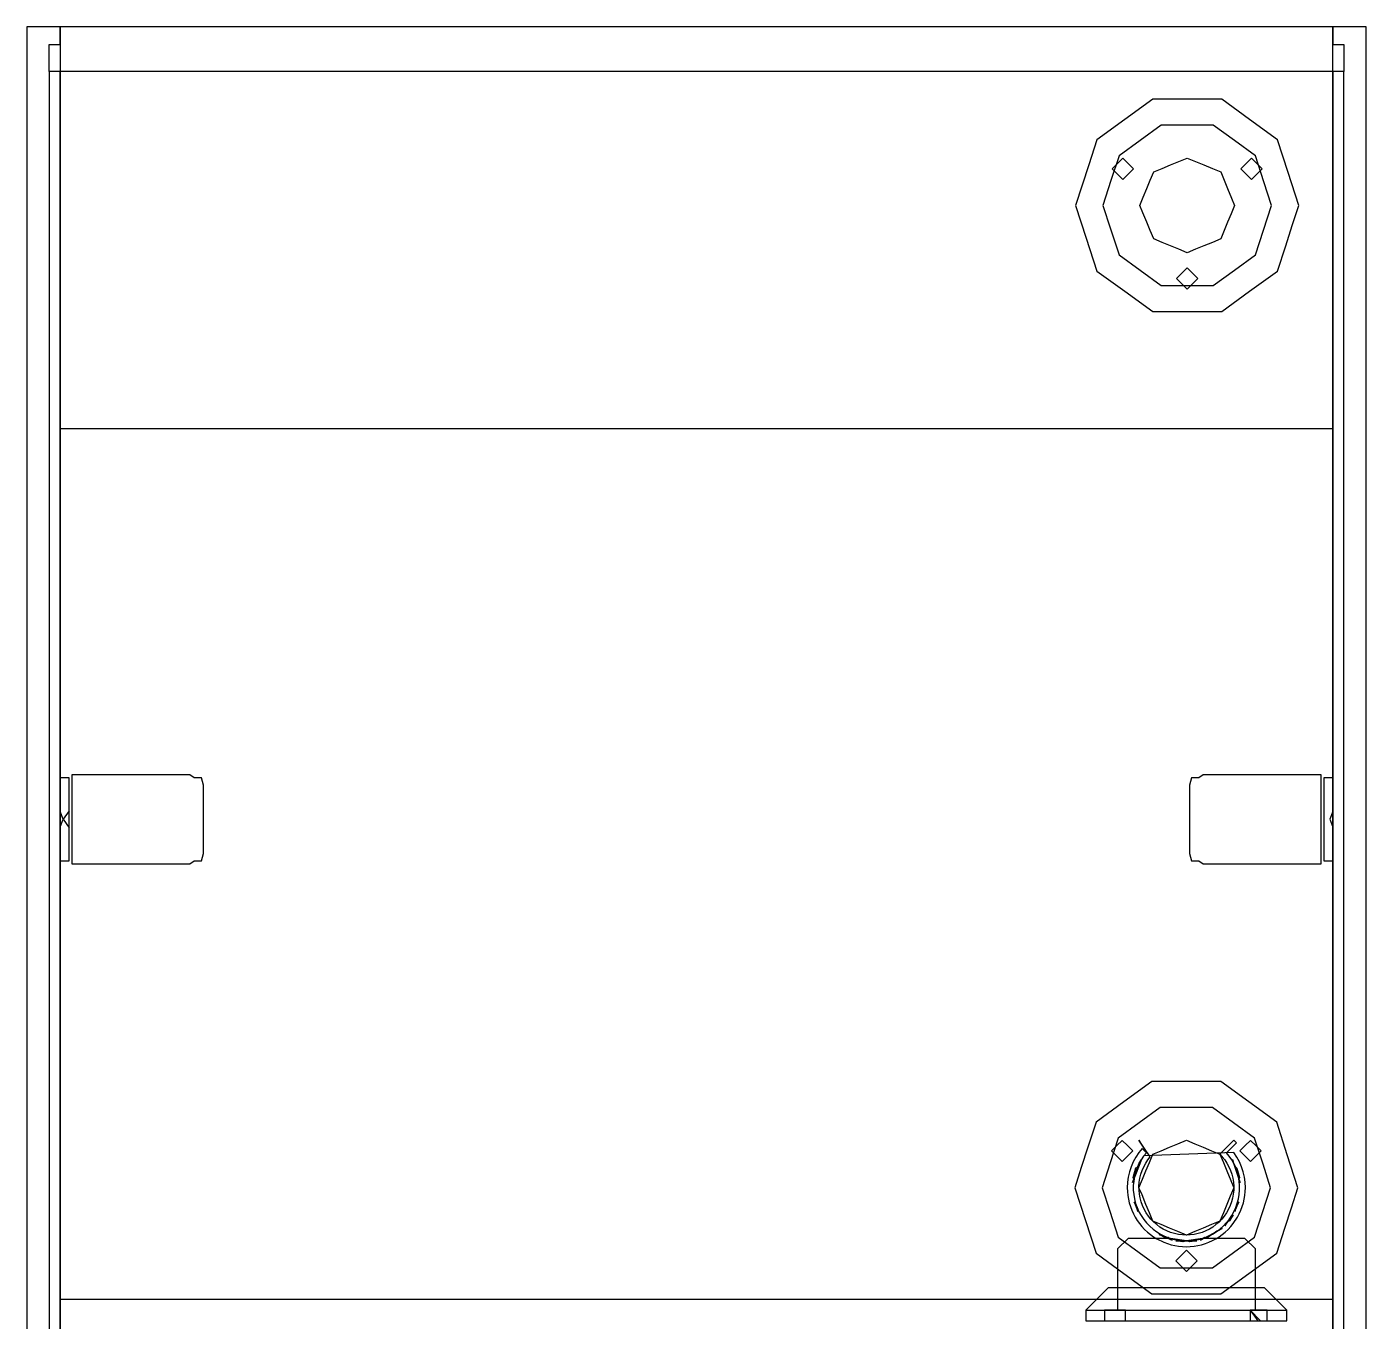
# Model space of a CAD drawing. Extents: x -23.2 to 18.8, y -18.4 to 11.3.
# Drawn here: x -5.5929 to -5.2119, y 0.2349 to 0.6031 of the extents above; entities that cross this region are included whole.
import ezdxf

# ---------------------------------------------------------------- set-up
doc = ezdxf.new("R2010")
doc.units = 0
doc.layers.add('FURNISHINGELEMENT', color=8, linetype='Continuous')

msp = doc.modelspace()

# ---------------------------------------------------------------- linework, layer by layer
at = {"layer": 'FURNISHINGELEMENT'}
for p, q in [((-5.5834, 0.60308, 5.36405), (-5.59293, 0.60308, 5.36405)), ((-5.59293, 0.60308, 5.36405), (-5.59293, 0.16493, 5.36405)), ((-5.22145, 0.60308, 5.36405), (-5.5834, 0.60308, 5.36405)), ((-5.5834, 0.60308, 5.36405), (-5.5834, 0.16493, 5.36405)), ((-5.5834, 0.59806, 5.36405), (-5.5834, 0.60308, 5.36405)), ((-5.22145, 0.16493, 5.36405), (-5.22145, 0.60308, 5.36405)), ((-5.22145, 0.60308, 5.36405), (-5.22145, 0.59806, 5.36405)), ((-5.21193, 0.60308, 5.36405), (-5.22145, 0.60308, 5.36405)), ((-5.21193, 0.16493, 5.36405), (-5.21193, 0.60308, 5.36405)), ((-5.58658, 0.59038, 5.36405), (-5.58658, 0.59806, 5.36405)), ((-5.58658, 0.59806, 5.36405), (-5.5834, 0.59806, 5.36405)), ((-5.22145, 0.59806, 5.36405), (-5.21828, 0.59806, 5.36405)), ((-5.21828, 0.59806, 5.36405), (-5.21828, 0.59038, 5.36405)), ((-5.5834, 0.59038, 3.55112), (-5.58658, 0.59038, 3.55112)), ((-5.58658, 0.59038, 3.55112), (-5.58658, 0.16493, 3.55112)), ((-5.5834, 0.59038, 5.36405), (-5.58658, 0.59038, 5.36405)), ((-5.22145, 0.59038, 3.55112), (-5.5834, 0.59038, 3.55112)), ((-5.22145, 0.59038, 4.45759), (-5.5834, 0.59038, 4.45759)), ((-5.5834, 0.59038, 4.45759), (-5.5834, 0.48878, 4.45759)), ((-5.22145, 0.59038, 5.05052), (-5.5834, 0.59038, 5.05052)), ((-5.5834, 0.59038, 5.05052), (-5.5834, 0.24113, 5.05052)), ((-5.22145, 0.59038, 3.76385), (-5.5834, 0.59038, 3.76385)), ((-5.5834, 0.59038, 3.76385), (-5.5834, 0.24113, 3.76385)), ((-5.5834, 0.16493, 5.36405), (-5.5834, 0.59038, 5.36405)), ((-5.21828, 0.59038, 3.55112), (-5.22145, 0.59038, 3.55112)), ((-5.21828, 0.59038, 5.36405), (-5.22145, 0.59038, 5.36405)), ((-5.22145, 0.59038, 5.36405), (-5.22145, 0.16493, 5.36405)), ((-5.22145, 0.48878, 4.45759), (-5.22145, 0.59038, 4.45759)), ((-5.22145, 0.24113, 5.05052), (-5.22145, 0.59038, 5.05052)), ((-5.22145, 0.24113, 3.76385), (-5.22145, 0.59038, 3.76385)), ((-5.21828, 0.16493, 3.55112), (-5.21828, 0.59038, 3.55112)), ((-5.27266, 0.58248, 3.5416), (-5.28059, 0.57671, 3.5416)), ((-5.26284, 0.58248, 3.5416), (-5.27266, 0.58248, 3.5416)), ((-5.25303, 0.58248, 3.5416), (-5.26284, 0.58248, 3.5416)), ((-5.2451, 0.57671, 3.5416), (-5.25303, 0.58248, 3.5416)), ((-5.28059, 0.57671, 3.5416), (-5.28853, 0.57095, 3.5416)), ((-5.23716, 0.57095, 3.5416), (-5.2451, 0.57671, 3.5416)), ((-5.27025, 0.57509, 3.46351), (-5.27625, 0.57073, 3.46351)), ((-5.26284, 0.57509, 3.46351), (-5.27025, 0.57509, 3.46351)), ((-5.25544, 0.57509, 3.46351), (-5.26284, 0.57509, 3.46351)), ((-5.24944, 0.57073, 3.46351), (-5.25544, 0.57509, 3.46351)), ((-5.28853, 0.57095, 3.5416), (-5.29085, 0.56379, 3.5416)), ((-5.27625, 0.57073, 3.46351), (-5.28224, 0.56638, 3.46351)), ((-5.24345, 0.56638, 3.46351), (-5.24944, 0.57073, 3.46351)), ((-5.23413, 0.56161, 3.5416), (-5.23716, 0.57095, 3.5416)), ((-5.28224, 0.56638, 3.46351), (-5.28453, 0.55933, 3.46351)), ((-5.28415, 0.56272, 3.5416), (-5.28264, 0.56424, 3.5416)), ((-5.28264, 0.56424, 3.5416), (-5.28112, 0.56575, 3.5416)), ((-5.28112, 0.56575, 3.5416), (-5.2796, 0.56424, 3.5416)), ((-5.2796, 0.56424, 3.5416), (-5.27809, 0.56272, 3.5416)), ((-5.26761, 0.56379, 3.46351), (-5.26523, 0.56477, 3.46351)), ((-5.26523, 0.56477, 3.46351), (-5.26284, 0.56576, 3.46351)), ((-5.26284, 0.56576, 3.46351), (-5.26046, 0.56477, 3.46351)), ((-5.26046, 0.56477, 3.46351), (-5.25808, 0.56379, 3.46351)), ((-5.2476, 0.56272, 3.5416), (-5.24609, 0.56424, 3.5416)), ((-5.24609, 0.56424, 3.5416), (-5.24457, 0.56575, 3.5416)), ((-5.24457, 0.56575, 3.5416), (-5.24305, 0.56424, 3.5416)), ((-5.24104, 0.55898, 3.46351), (-5.24345, 0.56638, 3.46351)), ((-5.24305, 0.56424, 3.5416), (-5.24154, 0.56272, 3.5416)), ((-5.29085, 0.56379, 3.5416), (-5.29272, 0.55804, 3.5416)), ((-5.28264, 0.56121, 3.5416), (-5.28415, 0.56272, 3.5416)), ((-5.28112, 0.55969, 3.5416), (-5.28264, 0.56121, 3.5416)), ((-5.27809, 0.56272, 3.5416), (-5.28112, 0.55969, 3.5416)), ((-5.27336, 0.55943, 3.46351), (-5.27237, 0.56181, 3.46351)), ((-5.27237, 0.56181, 3.46351), (-5.26999, 0.5628, 3.46351)), ((-5.26999, 0.5628, 3.46351), (-5.26761, 0.56379, 3.46351)), ((-5.25808, 0.56379, 3.46351), (-5.2557, 0.5628, 3.46351)), ((-5.2557, 0.5628, 3.46351), (-5.25332, 0.56181, 3.46351)), ((-5.25332, 0.56181, 3.46351), (-5.25233, 0.55943, 3.46351)), ((-5.24457, 0.55969, 3.5416), (-5.2476, 0.56272, 3.5416)), ((-5.24305, 0.56121, 3.5416), (-5.24457, 0.55969, 3.5416)), ((-5.24154, 0.56272, 3.5416), (-5.24305, 0.56121, 3.5416)), ((-5.2311, 0.55228, 3.5416), (-5.23413, 0.56161, 3.5416)), ((-5.29272, 0.55804, 3.5416), (-5.29459, 0.55228, 3.5416)), ((-5.28453, 0.55933, 3.46351), (-5.28682, 0.55228, 3.46351)), ((-5.27533, 0.55467, 3.46351), (-5.27435, 0.55705, 3.46351)), ((-5.27435, 0.55705, 3.46351), (-5.27336, 0.55943, 3.46351)), ((-5.25233, 0.55943, 3.46351), (-5.25134, 0.55705, 3.46351)), ((-5.25134, 0.55705, 3.46351), (-5.25023, 0.55436, 3.46351)), ((-5.23887, 0.55228, 3.46351), (-5.24104, 0.55898, 3.46351)), ((-5.27632, 0.55228, 3.46351), (-5.27533, 0.55467, 3.46351)), ((-5.25023, 0.55436, 3.46351), (-5.24937, 0.55228, 3.46351)), ((-5.29459, 0.55228, 3.5416), (-5.29156, 0.54295, 3.5416)), ((-5.28682, 0.55228, 3.46351), (-5.28465, 0.54559, 3.46351)), ((-5.27546, 0.55021, 3.46351), (-5.27632, 0.55228, 3.46351)), ((-5.27435, 0.54752, 3.46351), (-5.27546, 0.55021, 3.46351)), ((-5.25035, 0.5499, 3.46351), (-5.25134, 0.54752, 3.46351)), ((-5.24937, 0.55228, 3.46351), (-5.25035, 0.5499, 3.46351)), ((-5.24116, 0.54524, 3.46351), (-5.23887, 0.55228, 3.46351)), ((-5.23297, 0.54653, 3.5416), (-5.2311, 0.55228, 3.5416)), ((-5.28465, 0.54559, 3.46351), (-5.28224, 0.53819, 3.46351)), ((-5.27336, 0.54514, 3.46351), (-5.27435, 0.54752, 3.46351)), ((-5.27237, 0.54275, 3.46351), (-5.27336, 0.54514, 3.46351)), ((-5.25233, 0.54514, 3.46351), (-5.25332, 0.54275, 3.46351)), ((-5.25134, 0.54752, 3.46351), (-5.25233, 0.54514, 3.46351)), ((-5.24345, 0.53819, 3.46351), (-5.24116, 0.54524, 3.46351)), ((-5.23483, 0.54078, 3.5416), (-5.23297, 0.54653, 3.5416)), ((-5.29156, 0.54295, 3.5416), (-5.28853, 0.53362, 3.5416)), ((-5.26999, 0.54177, 3.46351), (-5.27237, 0.54275, 3.46351)), ((-5.26761, 0.54078, 3.46351), (-5.26999, 0.54177, 3.46351)), ((-5.2557, 0.54177, 3.46351), (-5.25808, 0.54078, 3.46351)), ((-5.25332, 0.54275, 3.46351), (-5.2557, 0.54177, 3.46351)), ((-5.28224, 0.53819, 3.46351), (-5.27625, 0.53384, 3.46351)), ((-5.26523, 0.53979, 3.46351), (-5.26761, 0.54078, 3.46351)), ((-5.26284, 0.53881, 3.46351), (-5.26523, 0.53979, 3.46351)), ((-5.26046, 0.53979, 3.46351), (-5.26284, 0.53881, 3.46351)), ((-5.25808, 0.54078, 3.46351), (-5.26046, 0.53979, 3.46351)), ((-5.24944, 0.53384, 3.46351), (-5.24345, 0.53819, 3.46351)), ((-5.23716, 0.53362, 3.5416), (-5.23483, 0.54078, 3.5416)), ((-5.28853, 0.53362, 3.5416), (-5.28059, 0.52786, 3.5416)), ((-5.27625, 0.53384, 3.46351), (-5.27025, 0.52948, 3.46351)), ((-5.26588, 0.53145, 3.5416), (-5.26284, 0.53448, 3.5416)), ((-5.26284, 0.53448, 3.5416), (-5.25981, 0.53145, 3.5416)), ((-5.25544, 0.52948, 3.46351), (-5.24944, 0.53384, 3.46351)), ((-5.2451, 0.52786, 3.5416), (-5.23716, 0.53362, 3.5416)), ((-5.26284, 0.52841, 3.5416), (-5.26588, 0.53145, 3.5416)), ((-5.25981, 0.53145, 3.5416), (-5.26284, 0.52841, 3.5416)), ((-5.28059, 0.52786, 3.5416), (-5.27266, 0.52209, 3.5416)), ((-5.27025, 0.52948, 3.46351), (-5.26284, 0.52948, 3.46351)), ((-5.26284, 0.52948, 3.46351), (-5.25544, 0.52948, 3.46351)), ((-5.25303, 0.52209, 3.5416), (-5.2451, 0.52786, 3.5416)), ((-5.27266, 0.52209, 3.5416), (-5.26284, 0.52209, 3.5416)), ((-5.26284, 0.52209, 3.5416), (-5.25303, 0.52209, 3.5416)), ((-5.5834, 0.48878, 4.45759), (-5.22145, 0.48878, 4.45759)), ((-5.58086, 0.38949, 5.01126), (-5.5834, 0.38949, 5.01126)), ((-5.5834, 0.38949, 5.01126), (-5.5834, 0.38738, 5.01213)), ((-5.58086, 0.38738, 5.01213), (-5.58086, 0.38949, 5.01126)), ((-5.57832, 0.39036, 4.94609), (-5.58012, 0.39036, 4.94684)), ((-5.58012, 0.39036, 4.94684), (-5.58012, 0.36496, 4.94684)), ((-5.56046, 0.39036, 4.94609), (-5.57832, 0.39036, 4.94609)), ((-5.55943, 0.39036, 4.94634), (-5.56046, 0.39036, 4.94609)), ((-5.55861, 0.39036, 4.94702), (-5.55943, 0.39036, 4.94634)), ((-5.54656, 0.39036, 4.963), (-5.55861, 0.39036, 4.94702)), ((-5.5453, 0.38949, 4.96468), (-5.54656, 0.39036, 4.963)), ((-5.54323, 0.38949, 4.96313), (-5.5453, 0.38949, 4.96468)), ((-5.54271, 0.38738, 4.96382), (-5.54323, 0.38949, 4.96313)), ((-5.26162, 0.38949, 4.96313), (-5.26215, 0.38738, 4.96382)), ((-5.25956, 0.38949, 4.96468), (-5.26162, 0.38949, 4.96313)), ((-5.2583, 0.39036, 4.963), (-5.25956, 0.38949, 4.96468)), ((-5.24625, 0.39036, 4.94702), (-5.2583, 0.39036, 4.963)), ((-5.24543, 0.39036, 4.94634), (-5.24625, 0.39036, 4.94702)), ((-5.2444, 0.39036, 4.94609), (-5.24543, 0.39036, 4.94634)), ((-5.22654, 0.39036, 4.94609), (-5.2444, 0.39036, 4.94609)), ((-5.22474, 0.39036, 4.94684), (-5.22654, 0.39036, 4.94609)), ((-5.22474, 0.36496, 4.94684), (-5.22474, 0.39036, 4.94684)), ((-5.224, 0.38949, 5.01126), (-5.224, 0.38738, 5.01213)), ((-5.22145, 0.38949, 5.01126), (-5.224, 0.38949, 5.01126)), ((-5.22145, 0.38738, 5.01213), (-5.22145, 0.38949, 5.01126)), ((-5.5834, 0.38738, 5.01213), (-5.5834, 0.36794, 5.01213)), ((-5.58086, 0.36794, 5.01213), (-5.58086, 0.38738, 5.01213)), ((-5.54271, 0.36794, 4.96382), (-5.54271, 0.38738, 4.96382)), ((-5.26215, 0.38738, 4.96382), (-5.26215, 0.36794, 4.96382)), ((-5.224, 0.38738, 5.01213), (-5.224, 0.36794, 5.01213)), ((-5.22145, 0.36794, 5.01213), (-5.22145, 0.38738, 5.01213)), ((-5.58261, 0.37766, 4.9788), (-5.5834, 0.3799, 4.97973)), ((-5.5834, 0.3799, 4.97973), (-5.5834, 0.37924, 4.97922)), ((-5.58261, 0.37766, 4.9788), (-5.5834, 0.3799, 4.97973)), ((-5.5834, 0.3799, 4.97973), (-5.5834, 0.37924, 4.97922)), ((-5.58261, 0.37766, 4.99785), (-5.5834, 0.3799, 4.99878)), ((-5.5834, 0.3799, 4.99878), (-5.5834, 0.37924, 4.99827)), ((-5.58261, 0.37766, 4.99785), (-5.5834, 0.3799, 4.99878)), ((-5.5834, 0.3799, 4.99878), (-5.5834, 0.37924, 4.99827)), ((-5.5834, 0.37924, 4.97922), (-5.5834, 0.37542, 4.97973)), ((-5.5834, 0.37924, 4.97922), (-5.5834, 0.37684, 4.97891)), ((-5.5834, 0.37924, 4.99827), (-5.5834, 0.37542, 4.99878)), ((-5.5834, 0.37924, 4.99827), (-5.5834, 0.37684, 4.99796)), ((-5.5834, 0.37542, 4.97973), (-5.58261, 0.37766, 4.9788)), ((-5.5834, 0.37542, 4.97973), (-5.58261, 0.37766, 4.9788)), ((-5.5834, 0.37542, 4.99878), (-5.58261, 0.37766, 4.99785)), ((-5.5834, 0.37542, 4.99878), (-5.58261, 0.37766, 4.99785)), ((-5.58086, 0.38012, 4.97771), (-5.58261, 0.37766, 4.9788)), ((-5.58086, 0.38012, 4.99676), (-5.58261, 0.37766, 4.99785)), ((-5.58261, 0.37766, 4.9788), (-5.58086, 0.3752, 4.97771)), ((-5.58261, 0.37766, 4.99785), (-5.58086, 0.3752, 4.99676)), ((-5.58086, 0.37893, 4.97722), (-5.58086, 0.38012, 4.97771)), ((-5.58086, 0.37893, 4.99627), (-5.58086, 0.38012, 4.99676)), ((-5.58086, 0.37766, 4.97705), (-5.58086, 0.37893, 4.97722)), ((-5.58086, 0.37766, 4.9961), (-5.58086, 0.37893, 4.99627)), ((-5.58086, 0.37639, 4.97722), (-5.58086, 0.37766, 4.97705)), ((-5.58086, 0.37639, 4.99627), (-5.58086, 0.37766, 4.9961)), ((-5.22145, 0.3799, 4.97973), (-5.22224, 0.37766, 4.9788)), ((-5.22145, 0.3799, 4.97973), (-5.22224, 0.37766, 4.9788)), ((-5.22145, 0.3799, 4.99878), (-5.22224, 0.37766, 4.99785)), ((-5.22145, 0.3799, 4.99878), (-5.22224, 0.37766, 4.99785)), ((-5.22224, 0.37766, 4.9788), (-5.22145, 0.37542, 4.97973)), ((-5.22224, 0.37766, 4.9788), (-5.22145, 0.37542, 4.97973)), ((-5.22224, 0.37766, 4.99785), (-5.22145, 0.37542, 4.99878)), ((-5.22224, 0.37766, 4.99785), (-5.22145, 0.37542, 4.99878)), ((-5.22145, 0.37924, 4.97922), (-5.22145, 0.3799, 4.97973)), ((-5.22145, 0.37924, 4.97922), (-5.22145, 0.3799, 4.97973)), ((-5.22145, 0.37924, 4.99827), (-5.22145, 0.3799, 4.99878)), ((-5.22145, 0.37924, 4.99827), (-5.22145, 0.3799, 4.99878)), ((-5.22145, 0.37848, 4.97891), (-5.22145, 0.37924, 4.97922)), ((-5.22145, 0.37848, 4.97891), (-5.22145, 0.37924, 4.97922)), ((-5.22145, 0.37848, 4.99796), (-5.22145, 0.37924, 4.99827)), ((-5.22145, 0.37848, 4.99796), (-5.22145, 0.37924, 4.99827)), ((-5.22145, 0.37684, 4.97891), (-5.22145, 0.37848, 4.97891)), ((-5.22145, 0.37684, 4.97891), (-5.22145, 0.37848, 4.97891)), ((-5.22145, 0.37684, 4.99796), (-5.22145, 0.37848, 4.99796)), ((-5.22145, 0.37684, 4.99796), (-5.22145, 0.37848, 4.99796)), ((-5.5834, 0.37684, 4.97891), (-5.5834, 0.37607, 4.97922)), ((-5.5834, 0.37684, 4.99796), (-5.5834, 0.37607, 4.99827)), ((-5.5834, 0.37607, 4.97922), (-5.5834, 0.37542, 4.97973)), ((-5.5834, 0.37607, 4.99827), (-5.5834, 0.37542, 4.99878)), ((-5.58086, 0.3752, 4.97771), (-5.58086, 0.37639, 4.97722)), ((-5.58086, 0.3752, 4.99676), (-5.58086, 0.37639, 4.99627)), ((-5.22145, 0.37607, 4.97922), (-5.22145, 0.37684, 4.97891)), ((-5.22145, 0.37607, 4.97922), (-5.22145, 0.37684, 4.97891)), ((-5.22145, 0.37607, 4.99827), (-5.22145, 0.37684, 4.99796)), ((-5.22145, 0.37607, 4.99827), (-5.22145, 0.37684, 4.99796)), ((-5.22145, 0.37542, 4.97973), (-5.22145, 0.37607, 4.97922)), ((-5.22145, 0.37542, 4.97973), (-5.22145, 0.37607, 4.97922)), ((-5.22145, 0.37542, 4.99878), (-5.22145, 0.37607, 4.99827)), ((-5.22145, 0.37542, 4.99878), (-5.22145, 0.37607, 4.99827)), ((-5.5834, 0.36794, 5.01213), (-5.5834, 0.36583, 5.01126)), ((-5.5834, 0.36583, 5.01126), (-5.58086, 0.36583, 5.01126)), ((-5.58086, 0.36583, 5.01126), (-5.58086, 0.36794, 5.01213)), ((-5.54656, 0.36496, 4.963), (-5.5453, 0.36583, 4.96468)), ((-5.5453, 0.36583, 4.96468), (-5.54323, 0.36583, 4.96313)), ((-5.54323, 0.36583, 4.96313), (-5.54271, 0.36794, 4.96382)), ((-5.26215, 0.36794, 4.96382), (-5.26162, 0.36583, 4.96313)), ((-5.26162, 0.36583, 4.96313), (-5.25956, 0.36583, 4.96468)), ((-5.25956, 0.36583, 4.96468), (-5.2583, 0.36496, 4.963)), ((-5.224, 0.36794, 5.01213), (-5.224, 0.36583, 5.01126)), ((-5.224, 0.36583, 5.01126), (-5.22145, 0.36583, 5.01126)), ((-5.22145, 0.36583, 5.01126), (-5.22145, 0.36794, 5.01213)), ((-5.58012, 0.36496, 4.94684), (-5.57832, 0.36496, 4.94609)), ((-5.57832, 0.36496, 4.94609), (-5.56046, 0.36496, 4.94609)), ((-5.56046, 0.36496, 4.94609), (-5.55943, 0.36496, 4.94634)), ((-5.55943, 0.36496, 4.94634), (-5.55861, 0.36496, 4.94702)), ((-5.55861, 0.36496, 4.94702), (-5.54656, 0.36496, 4.963)), ((-5.2583, 0.36496, 4.963), (-5.24625, 0.36496, 4.94702)), ((-5.24625, 0.36496, 4.94702), (-5.24543, 0.36496, 4.94634)), ((-5.24543, 0.36496, 4.94634), (-5.2444, 0.36496, 4.94609)), ((-5.2444, 0.36496, 4.94609), (-5.22654, 0.36496, 4.94609)), ((-5.22654, 0.36496, 4.94609), (-5.22474, 0.36496, 4.94684)), ((-5.2729, 0.30308, 3.5416), (-5.28083, 0.29731, 3.5416)), ((-5.26309, 0.30308, 3.5416), (-5.2729, 0.30308, 3.5416)), ((-5.25328, 0.30308, 3.5416), (-5.26309, 0.30308, 3.5416)), ((-5.24534, 0.29731, 3.5416), (-5.25328, 0.30308, 3.5416)), ((-5.28083, 0.29731, 3.5416), (-5.28877, 0.29155, 3.5416)), ((-5.2374, 0.29155, 3.5416), (-5.24534, 0.29731, 3.5416)), ((-5.2705, 0.29569, 3.46351), (-5.27649, 0.29133, 3.46351)), ((-5.26309, 0.29569, 3.46351), (-5.2705, 0.29569, 3.46351)), ((-5.25568, 0.29569, 3.46351), (-5.26309, 0.29569, 3.46351)), ((-5.24968, 0.29133, 3.46351), (-5.25568, 0.29569, 3.46351)), ((-5.28877, 0.29155, 3.5416), (-5.2911, 0.28439, 3.5416)), ((-5.27649, 0.29133, 3.46351), (-5.28249, 0.28698, 3.46351)), ((-5.24369, 0.28698, 3.46351), (-5.24968, 0.29133, 3.46351)), ((-5.23437, 0.28221, 3.5416), (-5.2374, 0.29155, 3.5416)), ((-5.28249, 0.28698, 3.46351), (-5.28477, 0.27993, 3.46351)), ((-5.28288, 0.28484, 3.5416), (-5.28136, 0.28635, 3.5416)), ((-5.28136, 0.28635, 3.5416), (-5.27985, 0.28484, 3.5416)), ((-5.27334, 0.28169, 3.51393), (-5.27657, 0.28638, 3.51393)), ((-5.27657, 0.28638, 3.51393), (-5.27446, 0.28284, 3.51393)), ((-5.26547, 0.28537, 3.46351), (-5.26309, 0.28636, 3.46351)), ((-5.26309, 0.28636, 3.46351), (-5.2607, 0.28537, 3.46351)), ((-5.24961, 0.28638, 3.51393), (-5.25357, 0.28242, 3.51393)), ((-5.24887, 0.28565, 3.51393), (-5.24961, 0.28638, 3.51393)), ((-5.24633, 0.28484, 3.5416), (-5.24481, 0.28635, 3.5416)), ((-5.24481, 0.28635, 3.5416), (-5.2433, 0.28484, 3.5416)), ((-5.24128, 0.27958, 3.46351), (-5.24369, 0.28698, 3.46351)), ((-5.2911, 0.28439, 3.5416), (-5.29297, 0.27864, 3.5416)), ((-5.2844, 0.28332, 3.5416), (-5.28288, 0.28484, 3.5416)), ((-5.28288, 0.28181, 3.5416), (-5.2844, 0.28332, 3.5416)), ((-5.27833, 0.28332, 3.5416), (-5.28136, 0.28029, 3.5416)), ((-5.27985, 0.28484, 3.5416), (-5.27833, 0.28332, 3.5416)), ((-5.27661, 0.28285, 3.51118), (-5.27745, 0.28158, 3.51118)), ((-5.27565, 0.28403, 3.51118), (-5.27661, 0.28285, 3.51118)), ((-5.27517, 0.28352, 3.51141), (-5.27565, 0.28403, 3.51118)), ((-5.27446, 0.28284, 3.51393), (-5.27526, 0.28184, 3.51393)), ((-5.24957, 0.28285, 3.51118), (-5.27521, 0.2819, 3.51163)), ((-5.27521, 0.2819, 3.51163), (-5.27447, 0.28282, 3.51163)), ((-5.27467, 0.28305, 3.51163), (-5.27517, 0.28352, 3.51141)), ((-5.27447, 0.28282, 3.51163), (-5.27467, 0.28305, 3.51163)), ((-5.2736, 0.28003, 3.46351), (-5.27262, 0.28241, 3.46351)), ((-5.27262, 0.28241, 3.46351), (-5.27023, 0.2834, 3.46351)), ((-5.27023, 0.2834, 3.46351), (-5.26785, 0.28439, 3.46351)), ((-5.26785, 0.28439, 3.46351), (-5.26547, 0.28537, 3.46351)), ((-5.2607, 0.28537, 3.46351), (-5.25832, 0.28439, 3.46351)), ((-5.25832, 0.28439, 3.46351), (-5.25594, 0.2834, 3.46351)), ((-5.25594, 0.2834, 3.46351), (-5.25356, 0.28241, 3.46351)), ((-5.25357, 0.28242, 3.51393), (-5.25287, 0.28167, 3.51393)), ((-5.25356, 0.28241, 3.46351), (-5.25257, 0.28003, 3.46351)), ((-5.25169, 0.28284, 3.51393), (-5.24887, 0.28565, 3.51393)), ((-5.25089, 0.28184, 3.51393), (-5.25169, 0.28284, 3.51393)), ((-5.24872, 0.28158, 3.51118), (-5.24957, 0.28285, 3.51118)), ((-5.24784, 0.28332, 3.5416), (-5.24633, 0.28484, 3.5416)), ((-5.24481, 0.28029, 3.5416), (-5.24784, 0.28332, 3.5416)), ((-5.2433, 0.28484, 3.5416), (-5.24178, 0.28332, 3.5416)), ((-5.24178, 0.28332, 3.5416), (-5.2433, 0.28181, 3.5416)), ((-5.23134, 0.27288, 3.5416), (-5.23437, 0.28221, 3.5416)), ((-5.29297, 0.27864, 3.5416), (-5.29483, 0.27288, 3.5416)), ((-5.28477, 0.27993, 3.46351), (-5.28706, 0.27288, 3.46351)), ((-5.28136, 0.28029, 3.5416), (-5.28288, 0.28181, 3.5416)), ((-5.27879, 0.27885, 3.51118), (-5.27926, 0.2774, 3.51118)), ((-5.27818, 0.28024, 3.51118), (-5.27879, 0.27885, 3.51118)), ((-5.27589, 0.2809, 3.51163), (-5.27843, 0.27435, 3.51163)), ((-5.27822, 0.27579, 3.51163), (-5.27744, 0.2785, 3.51163)), ((-5.27745, 0.28158, 3.51118), (-5.27818, 0.28024, 3.51118)), ((-5.27712, 0.27848, 3.51393), (-5.27754, 0.27727, 3.51393)), ((-5.27744, 0.2785, 3.51163), (-5.277, 0.27876, 3.51163)), ((-5.27659, 0.27965, 3.51393), (-5.27712, 0.27848, 3.51393)), ((-5.277, 0.27876, 3.51163), (-5.27649, 0.27985, 3.51163)), ((-5.27597, 0.28077, 3.51393), (-5.27659, 0.27965, 3.51393)), ((-5.27649, 0.27985, 3.51163), (-5.27589, 0.2809, 3.51163)), ((-5.27526, 0.28184, 3.51393), (-5.27597, 0.28077, 3.51393)), ((-5.27564, 0.2778, 3.51393), (-5.27518, 0.27884, 3.51393)), ((-5.27518, 0.27884, 3.51393), (-5.27463, 0.27984, 3.51393)), ((-5.27463, 0.27984, 3.51393), (-5.274, 0.28079, 3.51393)), ((-5.27459, 0.27765, 3.46351), (-5.2736, 0.28003, 3.46351)), ((-5.274, 0.28079, 3.51393), (-5.27334, 0.28169, 3.51393)), ((-5.25287, 0.28167, 3.51393), (-5.25216, 0.28078, 3.51393)), ((-5.25257, 0.28003, 3.46351), (-5.25158, 0.27765, 3.46351)), ((-5.25216, 0.28078, 3.51393), (-5.25154, 0.27983, 3.51393)), ((-5.25154, 0.27983, 3.51393), (-5.25099, 0.27883, 3.51393)), ((-5.25099, 0.27883, 3.51393), (-5.25053, 0.27778, 3.51393)), ((-5.25018, 0.28078, 3.51393), (-5.25089, 0.28184, 3.51393)), ((-5.24955, 0.27966, 3.51393), (-5.25018, 0.28078, 3.51393)), ((-5.24994, 0.28092, 3.51163), (-5.24966, 0.27986, 3.51163)), ((-5.24775, 0.27435, 3.51163), (-5.24994, 0.28092, 3.51163)), ((-5.24966, 0.27986, 3.51163), (-5.24914, 0.27877, 3.51163)), ((-5.24903, 0.27849, 3.51393), (-5.24955, 0.27966, 3.51393)), ((-5.24914, 0.27877, 3.51163), (-5.24873, 0.27848, 3.51163)), ((-5.2486, 0.27728, 3.51393), (-5.24903, 0.27849, 3.51393)), ((-5.24873, 0.27848, 3.51163), (-5.24795, 0.27577, 3.51163)), ((-5.24799, 0.28024, 3.51118), (-5.24872, 0.28158, 3.51118)), ((-5.24739, 0.27885, 3.51118), (-5.24799, 0.28024, 3.51118)), ((-5.24691, 0.2774, 3.51118), (-5.24739, 0.27885, 3.51118)), ((-5.2433, 0.28181, 3.5416), (-5.24481, 0.28029, 3.5416)), ((-5.23911, 0.27288, 3.46351), (-5.24128, 0.27958, 3.46351)), ((-5.27981, 0.27441, 3.51118), (-5.27988, 0.27288, 3.51118)), ((-5.27961, 0.27591, 3.51118), (-5.27981, 0.27441, 3.51118)), ((-5.27926, 0.2774, 3.51118), (-5.27961, 0.27591, 3.51118)), ((-5.27843, 0.27435, 3.51163), (-5.278, 0.27529, 3.51163)), ((-5.278, 0.27529, 3.51163), (-5.27822, 0.27579, 3.51163)), ((-5.27807, 0.27477, 3.51393), (-5.27818, 0.27349, 3.51393)), ((-5.27786, 0.27603, 3.51393), (-5.27807, 0.27477, 3.51393)), ((-5.27754, 0.27727, 3.51393), (-5.27786, 0.27603, 3.51393)), ((-5.27656, 0.27288, 3.46351), (-5.27558, 0.27527, 3.46351)), ((-5.27656, 0.27336, 3.51393), (-5.27647, 0.27449, 3.51393)), ((-5.27647, 0.27449, 3.51393), (-5.27628, 0.27561, 3.51393)), ((-5.27628, 0.27561, 3.51393), (-5.27601, 0.27672, 3.51393)), ((-5.27601, 0.27672, 3.51393), (-5.27564, 0.2778, 3.51393)), ((-5.27558, 0.27527, 3.46351), (-5.27459, 0.27765, 3.46351)), ((-5.25158, 0.27765, 3.46351), (-5.25047, 0.27496, 3.46351)), ((-5.25053, 0.27778, 3.51393), (-5.25016, 0.27671, 3.51393)), ((-5.25047, 0.27496, 3.46351), (-5.24961, 0.27288, 3.46351)), ((-5.25016, 0.27671, 3.51393), (-5.24989, 0.2756, 3.51393)), ((-5.24989, 0.2756, 3.51393), (-5.24971, 0.27448, 3.51393)), ((-5.24971, 0.27448, 3.51393), (-5.24962, 0.27334, 3.51393)), ((-5.24828, 0.27604, 3.51393), (-5.2486, 0.27728, 3.51393)), ((-5.24807, 0.27478, 3.51393), (-5.24828, 0.27604, 3.51393)), ((-5.24795, 0.27577, 3.51163), (-5.24814, 0.27529, 3.51163)), ((-5.24814, 0.27529, 3.51163), (-5.24775, 0.27435, 3.51163)), ((-5.24796, 0.2735, 3.51393), (-5.24807, 0.27478, 3.51393)), ((-5.24657, 0.27591, 3.51118), (-5.24691, 0.2774, 3.51118)), ((-5.24636, 0.27441, 3.51118), (-5.24657, 0.27591, 3.51118)), ((-5.24629, 0.27288, 3.51118), (-5.24636, 0.27441, 3.51118)), ((-5.29483, 0.27288, 3.5416), (-5.2918, 0.26355, 3.5416)), ((-5.28706, 0.27288, 3.46351), (-5.28489, 0.26619, 3.46351)), ((-5.27988, 0.27288, 3.51118), (-5.27985, 0.27179, 3.51118)), ((-5.27985, 0.27179, 3.51118), (-5.27974, 0.27069, 3.51118)), ((-5.27974, 0.27069, 3.51118), (-5.27956, 0.26961, 3.51118)), ((-5.27818, 0.27349, 3.51393), (-5.27818, 0.27221, 3.51393)), ((-5.27818, 0.27221, 3.51393), (-5.27806, 0.27093, 3.51393)), ((-5.27806, 0.27093, 3.51393), (-5.27785, 0.26967, 3.51393)), ((-5.27655, 0.27222, 3.51393), (-5.27656, 0.27336, 3.51393)), ((-5.2757, 0.27081, 3.46351), (-5.27656, 0.27288, 3.46351)), ((-5.27644, 0.27108, 3.51393), (-5.27655, 0.27222, 3.51393)), ((-5.27624, 0.26996, 3.51393), (-5.27644, 0.27108, 3.51393)), ((-5.27459, 0.26812, 3.46351), (-5.2757, 0.27081, 3.46351)), ((-5.24961, 0.27288, 3.46351), (-5.2506, 0.2705, 3.46351)), ((-5.24973, 0.27107, 3.51393), (-5.24993, 0.26995, 3.51393)), ((-5.24963, 0.27221, 3.51393), (-5.24973, 0.27107, 3.51393)), ((-5.24962, 0.27334, 3.51393), (-5.24963, 0.27221, 3.51393)), ((-5.24829, 0.26968, 3.51393), (-5.24808, 0.27094, 3.51393)), ((-5.24808, 0.27094, 3.51393), (-5.24797, 0.27222, 3.51393)), ((-5.24797, 0.27222, 3.51393), (-5.24796, 0.2735, 3.51393)), ((-5.24662, 0.26961, 3.51118), (-5.24644, 0.27069, 3.51118)), ((-5.24644, 0.27069, 3.51118), (-5.24633, 0.27179, 3.51118)), ((-5.24633, 0.27179, 3.51118), (-5.24629, 0.27288, 3.51118)), ((-5.2414, 0.26584, 3.46351), (-5.23911, 0.27288, 3.46351)), ((-5.23321, 0.26713, 3.5416), (-5.23134, 0.27288, 3.5416)), ((-5.27956, 0.26961, 3.51118), (-5.27931, 0.26854, 3.51118)), ((-5.27931, 0.26854, 3.51118), (-5.27899, 0.26749, 3.51118)), ((-5.27899, 0.26749, 3.51118), (-5.2786, 0.26646, 3.51118)), ((-5.27728, 0.26771, 3.51163), (-5.27797, 0.2689, 3.51163)), ((-5.27797, 0.2689, 3.51163), (-5.27691, 0.26607, 3.51163)), ((-5.27785, 0.26967, 3.51393), (-5.27752, 0.26843, 3.51393)), ((-5.27752, 0.26843, 3.51393), (-5.27709, 0.26722, 3.51393)), ((-5.27691, 0.26607, 3.51163), (-5.27728, 0.26771, 3.51163)), ((-5.27709, 0.26722, 3.51393), (-5.27656, 0.26605, 3.51393)), ((-5.27595, 0.26886, 3.51393), (-5.27624, 0.26996, 3.51393)), ((-5.27556, 0.26779, 3.51393), (-5.27595, 0.26886, 3.51393)), ((-5.27509, 0.26676, 3.51393), (-5.27556, 0.26779, 3.51393)), ((-5.27453, 0.26577, 3.51393), (-5.27509, 0.26676, 3.51393)), ((-5.2736, 0.26574, 3.46351), (-5.27459, 0.26812, 3.46351)), ((-5.25158, 0.26812, 3.46351), (-5.25257, 0.26574, 3.46351)), ((-5.25109, 0.26675, 3.51393), (-5.25165, 0.26576, 3.51393)), ((-5.2506, 0.2705, 3.46351), (-5.25158, 0.26812, 3.46351)), ((-5.25061, 0.26778, 3.51393), (-5.25109, 0.26675, 3.51393)), ((-5.25023, 0.26885, 3.51393), (-5.25061, 0.26778, 3.51393)), ((-5.24993, 0.26995, 3.51393), (-5.25023, 0.26885, 3.51393)), ((-5.24958, 0.26606, 3.51393), (-5.24905, 0.26723, 3.51393)), ((-5.24927, 0.26607, 3.51163), (-5.2482, 0.2689, 3.51163)), ((-5.24886, 0.26771, 3.51163), (-5.24927, 0.26607, 3.51163)), ((-5.24905, 0.26723, 3.51393), (-5.24862, 0.26844, 3.51393)), ((-5.2482, 0.2689, 3.51163), (-5.24886, 0.26771, 3.51163)), ((-5.24862, 0.26844, 3.51393), (-5.24829, 0.26968, 3.51393)), ((-5.24757, 0.26646, 3.51118), (-5.24718, 0.26749, 3.51118)), ((-5.24718, 0.26749, 3.51118), (-5.24687, 0.26854, 3.51118)), ((-5.24687, 0.26854, 3.51118), (-5.24662, 0.26961, 3.51118)), ((-5.23508, 0.26138, 3.5416), (-5.23321, 0.26713, 3.5416)), ((-5.2918, 0.26355, 3.5416), (-5.28877, 0.25422, 3.5416)), ((-5.28489, 0.26619, 3.46351), (-5.28249, 0.25879, 3.46351)), ((-5.2786, 0.26646, 3.51118), (-5.27815, 0.26546, 3.51118)), ((-5.27815, 0.26546, 3.51118), (-5.27763, 0.26449, 3.51118)), ((-5.27763, 0.26449, 3.51118), (-5.27705, 0.26355, 3.51118)), ((-5.27705, 0.26355, 3.51118), (-5.27641, 0.26266, 3.51118)), ((-5.27656, 0.26605, 3.51393), (-5.27593, 0.26493, 3.51393)), ((-5.27593, 0.26493, 3.51393), (-5.27521, 0.26387, 3.51393)), ((-5.27521, 0.26387, 3.51393), (-5.27441, 0.26288, 3.51393)), ((-5.27389, 0.26483, 3.51393), (-5.27453, 0.26577, 3.51393)), ((-5.27317, 0.26394, 3.51393), (-5.27389, 0.26483, 3.51393)), ((-5.27262, 0.26335, 3.46351), (-5.2736, 0.26574, 3.46351)), ((-5.27238, 0.26312, 3.51393), (-5.27317, 0.26394, 3.51393)), ((-5.27023, 0.26237, 3.46351), (-5.27262, 0.26335, 3.46351)), ((-5.27152, 0.26237, 3.51393), (-5.27238, 0.26312, 3.51393)), ((-5.25356, 0.26335, 3.46351), (-5.25594, 0.26237, 3.46351)), ((-5.2538, 0.26312, 3.51393), (-5.25466, 0.26237, 3.51393)), ((-5.25301, 0.26393, 3.51393), (-5.2538, 0.26312, 3.51393)), ((-5.25257, 0.26574, 3.46351), (-5.25356, 0.26335, 3.46351)), ((-5.25229, 0.26482, 3.51393), (-5.25301, 0.26393, 3.51393)), ((-5.25165, 0.26576, 3.51393), (-5.25229, 0.26482, 3.51393)), ((-5.25219, 0.26199, 3.51163), (-5.24974, 0.26518, 3.51163)), ((-5.25149, 0.26317, 3.51163), (-5.25219, 0.26199, 3.51163)), ((-5.25173, 0.26289, 3.51393), (-5.25092, 0.26388, 3.51393)), ((-5.25086, 0.2635, 3.51163), (-5.25149, 0.26317, 3.51163)), ((-5.25092, 0.26388, 3.51393), (-5.2502, 0.26494, 3.51393)), ((-5.24974, 0.26518, 3.51163), (-5.25086, 0.2635, 3.51163)), ((-5.2502, 0.26494, 3.51393), (-5.24958, 0.26606, 3.51393)), ((-5.24976, 0.26266, 3.51118), (-5.24854, 0.26449, 3.51118)), ((-5.24854, 0.26449, 3.51118), (-5.24802, 0.26546, 3.51118)), ((-5.24802, 0.26546, 3.51118), (-5.24757, 0.26646, 3.51118)), ((-5.24369, 0.25879, 3.46351), (-5.2414, 0.26584, 3.46351)), ((-5.27641, 0.26266, 3.51118), (-5.27571, 0.26181, 3.51118)), ((-5.27571, 0.26181, 3.51118), (-5.27496, 0.26101, 3.51118)), ((-5.27496, 0.26101, 3.51118), (-5.27416, 0.26026, 3.51118)), ((-5.27441, 0.26288, 3.51393), (-5.27352, 0.26195, 3.51393)), ((-5.27416, 0.26026, 3.51118), (-5.27331, 0.25956, 3.51118)), ((-5.27352, 0.26195, 3.51393), (-5.27256, 0.26111, 3.51393)), ((-5.27331, 0.25956, 3.51118), (-5.27242, 0.25892, 3.51118)), ((-5.27256, 0.26111, 3.51393), (-5.27152, 0.26035, 3.51393)), ((-5.27061, 0.2617, 3.51393), (-5.27152, 0.26237, 3.51393)), ((-5.27152, 0.26035, 3.51393), (-5.27043, 0.25968, 3.51393)), ((-5.26898, 0.25865, 3.51163), (-5.27079, 0.25954, 3.51163)), ((-5.27079, 0.25954, 3.51163), (-5.26708, 0.258, 3.51163)), ((-5.26964, 0.26111, 3.51393), (-5.27061, 0.2617, 3.51393)), ((-5.27043, 0.25968, 3.51393), (-5.26929, 0.2591, 3.51393)), ((-5.26785, 0.26138, 3.46351), (-5.27023, 0.26237, 3.46351)), ((-5.26862, 0.26059, 3.51393), (-5.26964, 0.26111, 3.51393)), ((-5.26929, 0.2591, 3.51393), (-5.2681, 0.25862, 3.51393)), ((-5.26756, 0.26017, 3.51393), (-5.26862, 0.26059, 3.51393)), ((-5.26547, 0.26039, 3.46351), (-5.26785, 0.26138, 3.46351)), ((-5.26647, 0.25984, 3.51393), (-5.26756, 0.26017, 3.51393)), ((-5.26536, 0.2596, 3.51393), (-5.26647, 0.25984, 3.51393)), ((-5.26309, 0.25941, 3.46351), (-5.26547, 0.26039, 3.46351)), ((-5.26423, 0.25946, 3.51393), (-5.26536, 0.2596, 3.51393)), ((-5.26309, 0.25941, 3.51393), (-5.26423, 0.25946, 3.51393)), ((-5.2607, 0.26039, 3.46351), (-5.26309, 0.25941, 3.46351)), ((-5.26196, 0.25946, 3.51393), (-5.26309, 0.25941, 3.51393)), ((-5.26083, 0.2596, 3.51393), (-5.26196, 0.25946, 3.51393)), ((-5.25971, 0.25984, 3.51393), (-5.26083, 0.2596, 3.51393)), ((-5.25832, 0.26138, 3.46351), (-5.2607, 0.26039, 3.46351)), ((-5.25862, 0.26017, 3.51393), (-5.25971, 0.25984, 3.51393)), ((-5.2591, 0.258, 3.51163), (-5.25293, 0.2613, 3.51163)), ((-5.25757, 0.26059, 3.51393), (-5.25862, 0.26017, 3.51393)), ((-5.25594, 0.26237, 3.46351), (-5.25832, 0.26138, 3.46351)), ((-5.25804, 0.25863, 3.51393), (-5.25685, 0.2591, 3.51393)), ((-5.25655, 0.2611, 3.51393), (-5.25757, 0.26059, 3.51393)), ((-5.25551, 0.25979, 3.51163), (-5.25719, 0.25865, 3.51163)), ((-5.25685, 0.2591, 3.51393), (-5.2557, 0.25968, 3.51393)), ((-5.25558, 0.26169, 3.51393), (-5.25655, 0.2611, 3.51393)), ((-5.2557, 0.25968, 3.51393), (-5.25461, 0.26035, 3.51393)), ((-5.25466, 0.26237, 3.51393), (-5.25558, 0.26169, 3.51393)), ((-5.2544, 0.2605, 3.51163), (-5.25551, 0.25979, 3.51163)), ((-5.25461, 0.26035, 3.51393), (-5.25358, 0.26112, 3.51393)), ((-5.25293, 0.2613, 3.51163), (-5.2544, 0.2605, 3.51163)), ((-5.25376, 0.25892, 3.51118), (-5.25286, 0.25956, 3.51118)), ((-5.25358, 0.26112, 3.51393), (-5.25262, 0.26196, 3.51393)), ((-5.25286, 0.25956, 3.51118), (-5.25201, 0.26026, 3.51118)), ((-5.25262, 0.26196, 3.51393), (-5.25173, 0.26289, 3.51393)), ((-5.25201, 0.26026, 3.51118), (-5.25121, 0.26101, 3.51118)), ((-5.25121, 0.26101, 3.51118), (-5.25046, 0.26181, 3.51118)), ((-5.25046, 0.26181, 3.51118), (-5.24976, 0.26266, 3.51118)), ((-5.2374, 0.25422, 3.5416), (-5.23508, 0.26138, 3.5416)), ((-5.27968, 0.25847, 3.51393), (-5.28268, 0.25547, 3.51393)), ((-5.28268, 0.25547, 3.51393), (-5.28268, 0.23803, 3.51393)), ((-5.28249, 0.25879, 3.46351), (-5.27649, 0.25444, 3.46351)), ((-5.26762, 0.25847, 3.51393), (-5.27968, 0.25847, 3.51393)), ((-5.27242, 0.25892, 3.51118), (-5.27148, 0.25834, 3.51118)), ((-5.27148, 0.25834, 3.51118), (-5.26951, 0.25737, 3.51118)), ((-5.26951, 0.25737, 3.51118), (-5.26849, 0.25698, 3.51118)), ((-5.26824, 0.25868, 3.51163), (-5.26898, 0.25865, 3.51163)), ((-5.26849, 0.25698, 3.51118), (-5.26743, 0.25666, 3.51118)), ((-5.26708, 0.258, 3.51163), (-5.26824, 0.25868, 3.51163)), ((-5.2681, 0.25862, 3.51393), (-5.26687, 0.25825, 3.51393)), ((-5.26307, 0.25777, 3.51393), (-5.26762, 0.25847, 3.51393)), ((-5.26743, 0.25666, 3.51118), (-5.26636, 0.25641, 3.51118)), ((-5.26687, 0.25825, 3.51393), (-5.26562, 0.25798, 3.51393)), ((-5.26636, 0.25641, 3.51118), (-5.26528, 0.25623, 3.51118)), ((-5.2641, 0.25751, 3.51163), (-5.26609, 0.25777, 3.51163)), ((-5.26609, 0.25777, 3.51163), (-5.26008, 0.25777, 3.51163)), ((-5.26562, 0.25798, 3.51393), (-5.26435, 0.25782, 3.51393)), ((-5.26528, 0.25623, 3.51118), (-5.26419, 0.25613, 3.51118)), ((-5.26435, 0.25782, 3.51393), (-5.26307, 0.25776, 3.51393)), ((-5.26419, 0.25613, 3.51118), (-5.26309, 0.25609, 3.51118)), ((-5.26307, 0.25776, 3.51163), (-5.2641, 0.25751, 3.51163)), ((-5.26309, 0.25609, 3.51118), (-5.26199, 0.25613, 3.51118)), ((-5.25852, 0.25847, 3.51393), (-5.26307, 0.25777, 3.51393)), ((-5.26307, 0.25776, 3.51393), (-5.26179, 0.25782, 3.51393)), ((-5.26208, 0.25751, 3.51163), (-5.26307, 0.25776, 3.51163)), ((-5.26008, 0.25777, 3.51163), (-5.26208, 0.25751, 3.51163)), ((-5.26199, 0.25613, 3.51118), (-5.2609, 0.25623, 3.51118)), ((-5.26179, 0.25782, 3.51393), (-5.26051, 0.25798, 3.51393)), ((-5.2609, 0.25623, 3.51118), (-5.25981, 0.25641, 3.51118)), ((-5.26051, 0.25798, 3.51393), (-5.25926, 0.25825, 3.51393)), ((-5.25981, 0.25641, 3.51118), (-5.25874, 0.25666, 3.51118)), ((-5.25926, 0.25825, 3.51393), (-5.25804, 0.25863, 3.51393)), ((-5.2579, 0.25868, 3.51163), (-5.2591, 0.258, 3.51163)), ((-5.25874, 0.25666, 3.51118), (-5.25769, 0.25698, 3.51118)), ((-5.24646, 0.25847, 3.51393), (-5.25852, 0.25847, 3.51393)), ((-5.25719, 0.25865, 3.51163), (-5.2579, 0.25868, 3.51163)), ((-5.25769, 0.25698, 3.51118), (-5.25666, 0.25737, 3.51118)), ((-5.25666, 0.25737, 3.51118), (-5.25566, 0.25782, 3.51118)), ((-5.25566, 0.25782, 3.51118), (-5.25469, 0.25834, 3.51118)), ((-5.25469, 0.25834, 3.51118), (-5.25376, 0.25892, 3.51118)), ((-5.24968, 0.25444, 3.46351), (-5.24369, 0.25879, 3.46351)), ((-5.24346, 0.25547, 3.51393), (-5.24646, 0.25847, 3.51393)), ((-5.24346, 0.23803, 3.51393), (-5.24346, 0.25547, 3.51393)), ((-5.28877, 0.25422, 3.5416), (-5.28083, 0.24846, 3.5416)), ((-5.27649, 0.25444, 3.46351), (-5.2705, 0.25008, 3.46351)), ((-5.26612, 0.25205, 3.5416), (-5.26309, 0.25508, 3.5416)), ((-5.26309, 0.24901, 3.5416), (-5.26612, 0.25205, 3.5416)), ((-5.26309, 0.25508, 3.5416), (-5.26005, 0.25205, 3.5416)), ((-5.26005, 0.25205, 3.5416), (-5.26309, 0.24901, 3.5416)), ((-5.25568, 0.25008, 3.46351), (-5.24968, 0.25444, 3.46351)), ((-5.24534, 0.24846, 3.5416), (-5.2374, 0.25422, 3.5416)), ((-5.28083, 0.24846, 3.5416), (-5.2729, 0.24269, 3.5416)), ((-5.2705, 0.25008, 3.46351), (-5.26309, 0.25008, 3.46351)), ((-5.26309, 0.25008, 3.46351), (-5.25568, 0.25008, 3.46351)), ((-5.25328, 0.24269, 3.5416), (-5.24534, 0.24846, 3.5416)), ((-5.28529, 0.24438, 3.52597), (-5.29164, 0.23803, 3.52597)), ((-5.28529, 0.24438, 3.48134), (-5.29164, 0.23803, 3.48134)), ((-5.24084, 0.24438, 3.52597), (-5.28529, 0.24438, 3.52597)), ((-5.24084, 0.24438, 3.48134), (-5.28529, 0.24438, 3.48134)), ((-5.23449, 0.23803, 3.52597), (-5.24084, 0.24438, 3.52597)), ((-5.23449, 0.23803, 3.48134), (-5.24084, 0.24438, 3.48134)), ((-5.5834, 0.24113, 5.05052), (-5.22145, 0.24113, 5.05052)), ((-5.5834, 0.24113, 3.76385), (-5.22145, 0.24113, 3.76385)), ((-5.2729, 0.24269, 3.5416), (-5.26309, 0.24269, 3.5416)), ((-5.26309, 0.24269, 3.5416), (-5.25328, 0.24269, 3.5416)), ((-5.29164, 0.23803, 3.52597), (-5.29164, 0.23503, 3.52597)), ((-5.29164, 0.23803, 3.48134), (-5.23449, 0.23803, 3.48134)), ((-5.28339, 0.23803, 3.48784), (-5.28637, 0.23803, 3.49082)), ((-5.28637, 0.23803, 3.49082), (-5.28637, 0.23503, 3.49082)), ((-5.28042, 0.23803, 3.49082), (-5.28339, 0.23803, 3.48784)), ((-5.28268, 0.23803, 3.51393), (-5.24346, 0.23803, 3.51393)), ((-5.28042, 0.23503, 3.49082), (-5.28042, 0.23803, 3.49082)), ((-5.24431, 0.23803, 3.48817), (-5.24494, 0.23803, 3.48866)), ((-5.24494, 0.23803, 3.48866), (-5.24125, 0.23803, 3.48817)), ((-5.24431, 0.23803, 3.48817), (-5.24494, 0.23803, 3.48866)), ((-5.24494, 0.23803, 3.48866), (-5.24199, 0.23503, 3.48787)), ((-5.24431, 0.23803, 3.48817), (-5.24494, 0.23803, 3.48866)), ((-5.24494, 0.23803, 3.48866), (-5.24278, 0.23503, 3.48776)), ((-5.24431, 0.23803, 3.48817), (-5.24494, 0.23803, 3.48866)), ((-5.24494, 0.23803, 3.48866), (-5.24494, 0.23503, 3.48866)), ((-5.24278, 0.23803, 3.48776), (-5.24431, 0.23803, 3.48817)), ((-5.24278, 0.23803, 3.48776), (-5.24431, 0.23803, 3.48817)), ((-5.24278, 0.23803, 3.48776), (-5.24431, 0.23803, 3.48817)), ((-5.24278, 0.23803, 3.48776), (-5.24431, 0.23803, 3.48817)), ((-5.24199, 0.23803, 3.48787), (-5.24278, 0.23803, 3.48776)), ((-5.24199, 0.23803, 3.48787), (-5.24278, 0.23803, 3.48776)), ((-5.24199, 0.23803, 3.48787), (-5.24278, 0.23803, 3.48776)), ((-5.24199, 0.23803, 3.48787), (-5.24278, 0.23803, 3.48776)), ((-5.24125, 0.23803, 3.48817), (-5.24199, 0.23803, 3.48787)), ((-5.24125, 0.23803, 3.48817), (-5.24199, 0.23803, 3.48787)), ((-5.24125, 0.23803, 3.48817), (-5.24199, 0.23803, 3.48787)), ((-5.24125, 0.23803, 3.48817), (-5.24199, 0.23803, 3.48787)), ((-5.24062, 0.23803, 3.48866), (-5.24125, 0.23803, 3.48817)), ((-5.24062, 0.23803, 3.48866), (-5.24125, 0.23803, 3.48817)), ((-5.24062, 0.23803, 3.48866), (-5.24125, 0.23803, 3.48817)), ((-5.24013, 0.23803, 3.48929), (-5.24062, 0.23803, 3.48866)), ((-5.24013, 0.23803, 3.48929), (-5.24062, 0.23803, 3.48866)), ((-5.24013, 0.23803, 3.48929), (-5.24062, 0.23803, 3.48866)), ((-5.24013, 0.23503, 3.48929), (-5.24013, 0.23803, 3.48929)), ((-5.24013, 0.23503, 3.48929), (-5.24013, 0.23803, 3.48929)), ((-5.24013, 0.23503, 3.48929), (-5.24013, 0.23803, 3.48929)), ((-5.23449, 0.23503, 3.52597), (-5.23449, 0.23803, 3.52597)), ((-5.29164, 0.23503, 3.52597), (-5.23449, 0.23503, 3.52597)), ((-5.28637, 0.23503, 3.49082), (-5.28339, 0.23503, 3.48784)), ((-5.28339, 0.23503, 3.48784), (-5.28042, 0.23503, 3.49082)), ((-5.24494, 0.23503, 3.48866), (-5.24431, 0.23503, 3.48817)), ((-5.24431, 0.23503, 3.48817), (-5.24278, 0.23503, 3.48776)), ((-5.24278, 0.23503, 3.48776), (-5.24199, 0.23503, 3.48787)), ((-5.24278, 0.23503, 3.48776), (-5.24199, 0.23503, 3.48787)), ((-5.24199, 0.23503, 3.48787), (-5.24125, 0.23503, 3.48817)), ((-5.24199, 0.23503, 3.48787), (-5.24125, 0.23503, 3.48817)), ((-5.24199, 0.23503, 3.48787), (-5.24125, 0.23503, 3.48817)), ((-5.24125, 0.23503, 3.48817), (-5.24062, 0.23503, 3.48866)), ((-5.24125, 0.23503, 3.48817), (-5.24062, 0.23503, 3.48866)), ((-5.24125, 0.23503, 3.48817), (-5.24062, 0.23503, 3.48866)), ((-5.24062, 0.23503, 3.48866), (-5.24013, 0.23503, 3.48929)), ((-5.24062, 0.23503, 3.48866), (-5.24013, 0.23503, 3.48929)), ((-5.24062, 0.23503, 3.48866), (-5.24013, 0.23503, 3.48929))]:
    msp.add_line(p, q, dxfattribs=at)

doc.saveas('drawing.dxf')
